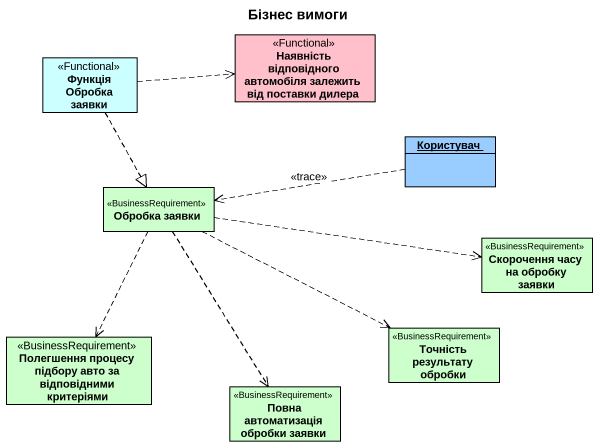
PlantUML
@startuml
title Бізнес вимоги
hide circle
hide empty members
class "Наявність відповідного автомобіля залежить від поставки дилера" as Наявність_відповідного <<Functional>> #FFC0CB
class "Функція Обробка заявки" as Функція_Обробка_заявки <<Functional>> #CCFFFF
object Користувач #99CCFF
class "Обробка заявки" as Обробка_заявки <<BusinessRequirement>> #CCFFCC
class "Скорочення часу на обробку заявки" as Скорочення_часу_на_обробку <<BusinessRequirement>> #CCFFCC
class "Полегшення процесу підбору авто за відповідними критеріями" as Полегшення_процесу_підбору <<BusinessRequirement>> #CCFFCC
class "Точність результату обробки" as Точність_результату_обробки <<BusinessRequirement>> #CCFFCC
class "Повна автоматизація обробки заявки" as Повна_автоматизація_обробки <<BusinessRequirement>> #CCFFCC
Функція_Обробка_заявки .right.> Наявність_відповідного
Функція_Обробка_заявки ..|> Обробка_заявки
Користувач .left.> Обробка_заявки : <<trace>>
Обробка_заявки .right.> Скорочення_часу_на_обробку
Обробка_заявки ..> Полегшення_процесу_підбору
Обробка_заявки .right.> Точність_результату_обробки
Обробка_заявки ..> Повна_автоматизація_обробки
@enduml
